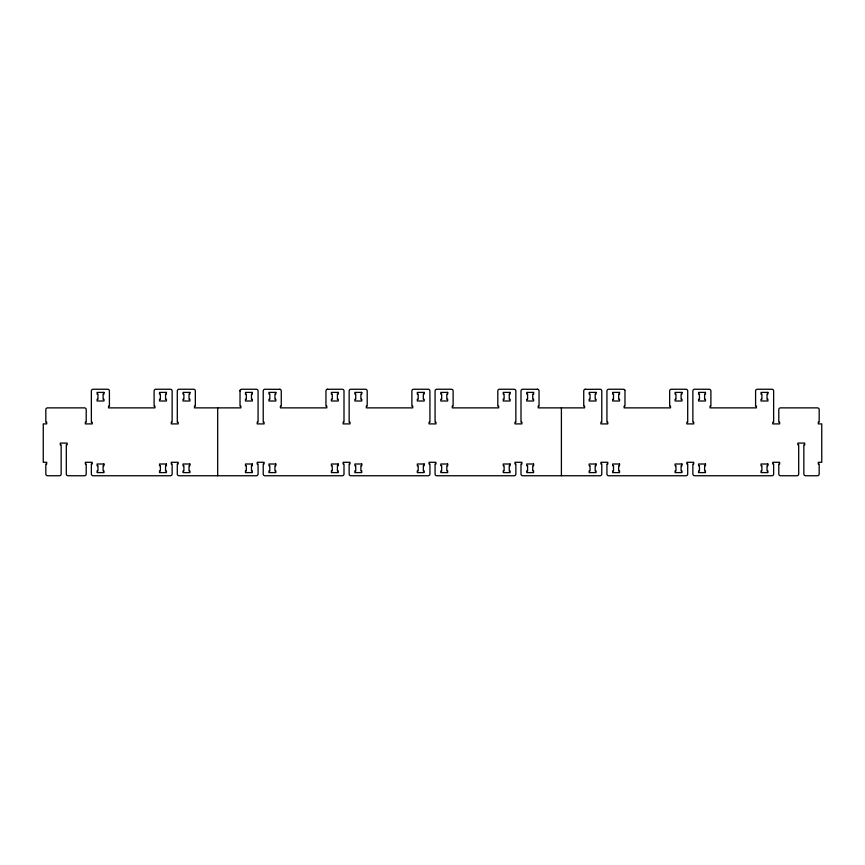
<?xml version="1.0" encoding="UTF-8"?>
<svg xmlns="http://www.w3.org/2000/svg" width="865" height="865" viewBox="0 0 865 865"><rect width="100%" height="100%" fill="white"/><g stroke="black" fill="none" stroke-linecap="round" stroke-linejoin="round"><path stroke-width="1.3" d="M217.677 475.75L217.677 407.869M561.396 475.75L561.396 407.869M584.816 389.369L600.061 389.25A1.719 1.719 0 0 1 601.78 390.969L601.78 422.185L600.916 422.185L600.916 423.904L607.792 423.904L607.792 422.185L606.927 422.185L606.927 390.969A1.719 1.719 0 0 1 608.646 389.25L623.254 389.25A1.719 1.719 0 0 1 624.973 390.969L624.973 406.15L624.119 406.15L624.119 407.869L670.516 407.869L670.516 406.15L669.661 406.15L669.661 390.969A1.719 1.719 0 0 1 671.381 389.25L685.988 389.25A1.719 1.719 0 0 1 687.707 390.969L687.707 422.185L686.842 422.185L686.842 423.904L693.719 423.904L693.719 422.185L692.865 422.185L692.865 390.969A1.719 1.719 0 0 1 694.573 389.25L709.181 389.25A1.719 1.719 0 0 1 710.9 390.969L710.9 406.15L710.046 406.15L710.046 407.869L756.443 407.869L756.443 406.15L755.588 406.15L755.588 390.969A1.719 1.719 0 0 1 757.308 389.25L771.915 389.25A1.719 1.719 0 0 1 773.634 390.969L773.634 422.185L772.769 422.185L772.769 423.904L779.646 423.904L779.646 422.185L778.792 422.185L778.792 409.588A1.719 1.719 0 0 1 780.511 407.869L817.457 407.869A1.719 1.719 0 0 1 819.177 409.588L819.177 422.185L818.312 422.185L818.312 423.904L821.75 423.904L821.75 462.288L818.312 462.288L818.312 464.008L819.177 464.008L819.177 474.031A1.719 1.719 0 0 1 817.457 475.75L805.564 475.75A1.719 1.719 0 0 1 803.845 474.031L803.845 444.815L804.71 444.815L804.71 443.096L797.833 443.096L797.833 444.815L798.698 444.815L798.698 474.031A1.719 1.719 0 0 1 796.979 475.75L780.511 475.75A1.719 1.719 0 0 1 778.792 474.031L778.792 464.008L779.646 464.008L779.646 462.288L772.769 462.288L772.769 464.008L773.634 464.008L773.634 474.031A1.719 1.719 0 0 1 771.915 475.75L694.573 475.75A1.719 1.719 0 0 1 692.865 474.031L692.865 464.008L693.719 464.008L693.719 462.288L686.842 462.288L686.842 464.008L687.707 464.008L687.707 474.031A1.719 1.719 0 0 1 685.988 475.75L608.646 475.75A1.719 1.719 0 0 1 606.927 474.031L606.927 464.008L607.792 464.008L607.792 462.288L600.916 462.288L600.916 464.008L601.78 464.008L601.78 474.031A1.719 1.719 0 0 1 600.061 475.75L522.72 475.75A1.719 1.719 0 0 1 521 474.031L521 464.008L521.865 464.008L521.865 462.288L514.989 462.288L514.989 464.008L515.854 464.008L515.854 474.031A1.719 1.719 0 0 1 514.134 475.75L436.793 475.75A1.719 1.719 0 0 1 435.073 474.031L435.073 464.008L435.938 464.008L435.938 462.288L429.062 462.288L429.062 464.008L429.927 464.008L429.927 474.031A1.719 1.719 0 0 1 428.207 475.75L350.866 475.75A1.719 1.719 0 0 1 349.146 474.031L349.146 464.008L350.011 464.008L350.011 462.288L343.135 462.288L343.135 464.008L344 464.008L344 474.031A1.719 1.719 0 0 1 342.281 475.75L264.939 475.75A1.719 1.719 0 0 1 263.219 474.031L263.219 464.008L264.085 464.008L264.085 462.288L257.208 462.288L257.208 464.008L258.073 464.008L258.073 474.031A1.719 1.719 0 0 1 256.354 475.75L179.012 475.75A1.719 1.719 0 0 1 177.293 474.031L177.293 464.008L178.158 464.008L178.158 462.288L171.281 462.288L171.281 464.008L172.135 464.008L172.135 474.031A1.719 1.719 0 0 1 170.427 475.75L93.085 475.75A1.719 1.719 0 0 1 91.366 474.031L91.366 464.008L92.231 464.008L92.231 462.288L85.354 462.288L85.354 464.008L86.208 464.008L86.208 474.031A1.719 1.719 0 0 1 84.489 475.75L68.021 475.75A1.719 1.719 0 0 1 66.302 474.031L66.302 444.815L67.167 444.815L67.167 443.096L60.291 443.096L60.291 444.815L61.156 444.815L61.156 474.031A1.719 1.719 0 0 1 59.436 475.75L47.543 475.75A1.719 1.719 0 0 1 45.823 474.031L45.823 464.008L46.688 464.008L46.688 462.288L43.25 462.288L43.25 423.904L46.688 423.904L46.688 422.185L45.823 422.185L45.823 409.588A1.719 1.719 0 0 1 47.543 407.869L84.489 407.869A1.719 1.719 0 0 1 86.208 409.588L86.208 422.185L85.354 422.185L85.354 423.904L92.231 423.904L92.231 422.185L91.366 422.185L91.366 390.969A1.719 1.719 0 0 1 93.085 389.25L107.692 389.25A1.719 1.719 0 0 1 109.412 390.969L109.412 406.15L108.558 406.15L108.558 407.869L154.954 407.869L154.954 406.15L154.1 406.15L154.1 390.969A1.719 1.719 0 0 1 155.819 389.25L170.427 389.25A1.719 1.719 0 0 1 172.135 390.969L172.135 422.185L171.281 422.185L171.281 423.904L178.158 423.904L178.158 422.185L177.293 422.185L177.293 390.969A1.719 1.719 0 0 1 179.012 389.25L193.619 389.25A1.719 1.719 0 0 1 195.339 390.969L195.339 406.15L194.484 406.15L194.484 407.869L240.881 407.869L240.881 406.15L240.027 406.15L240.027 390.818M240.146 390.331L240.654 389.639M327.359 389.282L342.281 389.25A1.719 1.719 0 0 1 344 390.969L344 422.185L343.135 422.185L343.135 423.904L350.011 423.904L350.011 422.185L349.146 422.185L349.146 390.969A1.719 1.719 0 0 1 350.866 389.25L365.473 389.25A1.719 1.719 0 0 1 367.193 390.969L367.193 406.15L366.338 406.15L366.338 407.869L412.735 407.869L412.735 406.15L411.881 406.15L411.881 390.969A1.719 1.719 0 0 1 413.6 389.25L428.207 389.25A1.719 1.719 0 0 1 429.927 390.969L429.927 422.185L429.062 422.185L429.062 423.904L435.938 423.904L435.938 422.185L435.073 422.185L435.073 390.969A1.719 1.719 0 0 1 436.793 389.25L451.4 389.25A1.719 1.719 0 0 1 453.119 390.969L453.119 406.15L452.265 406.15L452.265 407.869L498.662 407.869L498.662 406.15L497.808 406.15L497.808 390.969A1.719 1.719 0 0 1 499.527 389.25L514.134 389.25A1.719 1.719 0 0 1 515.854 390.969L515.854 422.185L514.989 422.185L514.989 423.904L521.865 423.904L521.865 422.185L521 422.185L521 390.969A1.719 1.719 0 0 1 522.72 389.25L537.641 389.282M280.184 389.369L264.939 389.25A1.719 1.719 0 0 0 263.219 390.969L263.219 422.185L264.085 422.185L264.085 423.904L257.208 423.904L257.208 422.185L258.073 422.185L258.073 390.969A1.719 1.719 0 0 0 256.354 389.25L241.746 389.25A1.719 1.719 0 0 0 240.027 390.969M624.476 389.758L624.854 390.331M279.546 389.25A1.719 1.719 0 0 1 281.266 390.969L281.266 406.15L280.411 406.15L280.411 407.869L326.808 407.869L326.808 406.15L325.954 406.15L325.954 390.969A1.719 1.719 0 0 1 327.673 389.25M585.454 389.25A1.719 1.719 0 0 0 583.734 390.969L583.734 406.15L584.589 406.15L584.589 407.869L538.192 407.869L538.192 406.15L539.046 406.15L539.046 390.969A1.719 1.719 0 0 0 537.327 389.25M103.973 392.396L97.096 392.396L97.096 394.116L97.961 394.116L97.961 399.273L97.096 399.273L97.096 400.992L103.973 400.992L103.973 399.273L103.108 399.273L103.108 394.116L103.973 394.116L103.973 392.396M166.415 392.396L159.538 392.396L159.538 394.116L160.393 394.116L160.393 399.273L159.538 399.273L159.538 400.992L166.415 400.992L166.415 399.273L165.55 399.273L165.55 394.116L166.415 394.116L166.415 392.396M189.9 392.396L183.023 392.396L183.023 394.116L183.888 394.116L183.888 399.273L183.023 399.273L183.023 400.992L189.9 400.992L189.9 399.273L189.035 399.273L189.035 394.116L189.9 394.116L189.9 392.396M252.342 392.396L245.465 392.396L245.465 394.116L246.32 394.116L246.32 399.273L245.465 399.273L245.465 400.992L252.342 400.992L252.342 399.273L251.477 399.273L251.477 394.116L252.342 394.116L252.342 392.396M275.827 392.396L268.95 392.396L268.95 394.116L269.815 394.116L269.815 399.273L268.95 399.273L268.95 400.992L275.827 400.992L275.827 399.273L274.962 399.273L274.962 394.116L275.827 394.116L275.827 392.396M338.269 392.396L331.392 392.396L331.392 394.116L332.246 394.116L332.246 399.273L331.392 399.273L331.392 400.992L338.269 400.992L338.269 399.273L337.404 399.273L337.404 394.116L338.269 394.116L338.269 392.396M361.754 392.396L354.877 392.396L354.877 394.116L355.742 394.116L355.742 399.273L354.877 399.273L354.877 400.992L361.754 400.992L361.754 399.273L360.889 399.273L360.889 394.116L361.754 394.116L361.754 392.396M424.196 392.396L417.319 392.396L417.319 394.116L418.184 394.116L418.184 399.273L417.319 399.273L417.319 400.992L424.196 400.992L424.196 399.273L423.331 399.273L423.331 394.116L424.196 394.116L424.196 392.396M447.681 392.396L440.804 392.396L440.804 394.116L441.669 394.116L441.669 399.273L440.804 399.273L440.804 400.992L447.681 400.992L447.681 399.273L446.816 399.273L446.816 394.116L447.681 394.116L447.681 392.396M510.123 392.396L503.246 392.396L503.246 394.116L504.111 394.116L504.111 399.273L503.246 399.273L503.246 400.992L510.123 400.992L510.123 399.273L509.258 399.273L509.258 394.116L510.123 394.116L510.123 392.396M533.608 392.396L526.731 392.396L526.731 394.116L527.596 394.116L527.596 399.273L526.731 399.273L526.731 400.992L533.608 400.992L533.608 399.273L532.754 399.273L532.754 394.116L533.608 394.116L533.608 392.396M596.05 392.396L589.173 392.396L589.173 394.116L590.038 394.116L590.038 399.273L589.173 399.273L589.173 400.992L596.05 400.992L596.05 399.273L595.185 399.273L595.185 394.116L596.05 394.116L596.05 392.396M619.535 392.396L612.658 392.396L612.658 394.116L613.523 394.116L613.523 399.273L612.658 399.273L612.658 400.992L619.535 400.992L619.535 399.273L618.68 399.273L618.68 394.116L619.535 394.116L619.535 392.396M681.977 392.396L675.1 392.396L675.1 394.116L675.965 394.116L675.965 399.273L675.1 399.273L675.1 400.992L681.977 400.992L681.977 399.273L681.112 399.273L681.112 394.116L681.977 394.116L681.977 392.396M705.462 392.396L698.585 392.396L698.585 394.116L699.45 394.116L699.45 399.273L698.585 399.273L698.585 400.992L705.462 400.992L705.462 399.273L704.607 399.273L704.607 394.116L705.462 394.116L705.462 392.396M767.904 392.396L761.027 392.396L761.027 394.116L761.892 394.116L761.892 399.273L761.027 399.273L761.027 400.992L767.904 400.992L767.904 399.273L767.039 399.273L767.039 394.116L767.904 394.116L767.904 392.396M103.973 464.008L97.096 464.008L97.096 465.727L97.961 465.727L97.961 470.884L97.096 470.884L97.096 472.604L103.973 472.604L103.973 470.884L103.108 470.884L103.108 465.727L103.973 465.727L103.973 464.008M166.415 464.008L159.538 464.008L159.538 465.727L160.393 465.727L160.393 470.884L159.538 470.884L159.538 472.604L166.415 472.604L166.415 470.884L165.55 470.884L165.55 465.727L166.415 465.727L166.415 464.008M189.9 464.008L183.023 464.008L183.023 465.727L183.888 465.727L183.888 470.884L183.023 470.884L183.023 472.604L189.9 472.604L189.9 470.884L189.035 470.884L189.035 465.727L189.9 465.727L189.9 464.008M252.342 464.008L245.465 464.008L245.465 465.727L246.32 465.727L246.32 470.884L245.465 470.884L245.465 472.604L252.342 472.604L252.342 470.884L251.477 470.884L251.477 465.727L252.342 465.727L252.342 464.008M275.827 464.008L268.95 464.008L268.95 465.727L269.815 465.727L269.815 470.884L268.95 470.884L268.95 472.604L275.827 472.604L275.827 470.884L274.962 470.884L274.962 465.727L275.827 465.727L275.827 464.008M338.269 464.008L331.392 464.008L331.392 465.727L332.246 465.727L332.246 470.884L331.392 470.884L331.392 472.604L338.269 472.604L338.269 470.884L337.404 470.884L337.404 465.727L338.269 465.727L338.269 464.008M361.754 464.008L354.877 464.008L354.877 465.727L355.742 465.727L355.742 470.884L354.877 470.884L354.877 472.604L361.754 472.604L361.754 470.884L360.889 470.884L360.889 465.727L361.754 465.727L361.754 464.008M424.196 464.008L417.319 464.008L417.319 465.727L418.184 465.727L418.184 470.884L417.319 470.884L417.319 472.604L424.196 472.604L424.196 470.884L423.331 470.884L423.331 465.727L424.196 465.727L424.196 464.008M447.681 464.008L440.804 464.008L440.804 465.727L441.669 465.727L441.669 470.884L440.804 470.884L440.804 472.604L447.681 472.604L447.681 470.884L446.816 470.884L446.816 465.727L447.681 465.727L447.681 464.008M510.123 464.008L503.246 464.008L503.246 465.727L504.111 465.727L504.111 470.884L503.246 470.884L503.246 472.604L510.123 472.604L510.123 470.884L509.258 470.884L509.258 465.727L510.123 465.727L510.123 464.008M533.608 464.008L526.731 464.008L526.731 465.727L527.596 465.727L527.596 470.884L526.731 470.884L526.731 472.604L533.608 472.604L533.608 470.884L532.754 470.884L532.754 465.727L533.608 465.727L533.608 464.008M596.05 464.008L589.173 464.008L589.173 465.727L590.038 465.727L590.038 470.884L589.173 470.884L589.173 472.604L596.05 472.604L596.05 470.884L595.185 470.884L595.185 465.727L596.05 465.727L596.05 464.008M619.535 464.008L612.658 464.008L612.658 465.727L613.523 465.727L613.523 470.884L612.658 470.884L612.658 472.604L619.535 472.604L619.535 470.884L618.68 470.884L618.68 465.727L619.535 465.727L619.535 464.008M681.977 464.008L675.1 464.008L675.1 465.727L675.965 465.727L675.965 470.884L675.1 470.884L675.1 472.604L681.977 472.604L681.977 470.884L681.112 470.884L681.112 465.727L681.977 465.727L681.977 464.008M705.462 464.008L698.585 464.008L698.585 465.727L699.45 465.727L699.45 470.884L698.585 470.884L698.585 472.604L705.462 472.604L705.462 470.884L704.607 470.884L704.607 465.727L705.462 465.727L705.462 464.008M767.904 464.008L761.027 464.008L761.027 465.727L761.892 465.727L761.892 470.884L761.027 470.884L761.027 472.604L767.904 472.604L767.904 470.884L767.039 470.884L767.039 465.727L767.904 465.727L767.904 464.008"/></g></svg>
